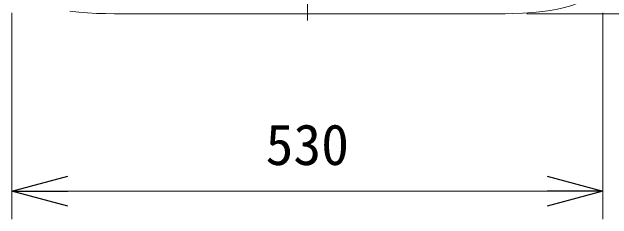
# Model space of a CAD drawing. Units: millimetres, scale not verified. Extents: x -63 to 62, y -56 to 57.
# Drawn here: x -43.4 to -16.48, y -1.98 to 7.31 of the extents above; entities that cross this region are included whole.
import ezdxf
from ezdxf.enums import TextEntityAlignment as Align

# ---------------------------------------------------------------- set-up
doc = ezdxf.new("R2010")
doc.units = ezdxf.units.MM
doc.header["$LTSCALE"] = 0.125
doc.linetypes.add('USER1', pattern=[28.575, 19.05, -3.175, 3.175, -3.175])
doc.layers.add('0-0_0', color=7, linetype='Continuous')
doc.layers.add('0-5_SUNPO', color=3, linetype='Continuous', lineweight=18)
doc.layers.add('0-6_GAIKEI', color=1, linetype='Continuous', lineweight=18)
doc.styles.add('ＭＳ ゴシック', font='')
doc.styles.get('ＭＳ ゴシック').set_extended_font_data('MS Gothic')

# ---------------------------------------------------------------- blocks, each defined once
blk = doc.blocks.new('_Open30')
at = {"layer": '0-0_0'}
blk.add_line((0, 0), (-1, 0), dxfattribs=at)
blk.add_lwpolyline([(-1, 0.26795), (0, 0), (-1, -0.26795)], dxfattribs=at)
blk = doc.blocks.new('D1')
at = {"layer": '0-5_SUNPO'}
for p, q in [((47.6297, 329.5739), (55.8113, 329.5739)), ((54.5613, 323.2239), (54.5613, 327.0739)), ((44.2047, 320.7239), (55.8113, 320.7239))]:
    blk.add_line(p, q, dxfattribs=at)
at = {"layer": '0-5_SUNPO', "xscale": 2.5, "yscale": 2.5}
for p, rotation in [((54.5613, 329.5739), 90), ((54.5613, 320.7239), 270)]:
    blk.add_blockref('_Open30', p, dxfattribs=dict(at, rotation=rotation))
at = {"layer": '0-5_SUNPO', "color": 7, "style": 'ＭＳ ゴシック'}
blk.add_text('177', height=1.833, rotation=90, dxfattribs=at).set_placement((53.9363, 323.2739), align=Align.BOTTOM_LEFT)
blk = doc.blocks.new('D2')
at = {"layer": '0-5_SUNPO'}
blk.add_line((44.2047, 320.7239), (62.4558, 320.7239), dxfattribs=at)
blk = doc.blocks.new('D4')
at = {"layer": '0-5_SUNPO'}
for p, q in [((21.1047, 320.7739), (21.1047, 311.5102)), ((47.6047, 320.7739), (47.6047, 311.5102)), ((45.1047, 312.7602), (23.6047, 312.7602))]:
    blk.add_line(p, q, dxfattribs=at)
at = {"layer": '0-5_SUNPO', "xscale": 2.5, "yscale": 2.5, "rotation": 180}
blk.add_blockref('_Open30', (21.1047, 312.7602), dxfattribs=at)
at = {"layer": '0-5_SUNPO', "xscale": 2.5, "yscale": 2.5}
blk.add_blockref('_Open30', (47.6047, 312.7602), dxfattribs=at)
at = {"layer": '0-5_SUNPO', "color": 7, "style": 'ＭＳ ゴシック'}
blk.add_text('530', height=1.833, dxfattribs=at).set_placement((32.4797, 313.3852), align=Align.BOTTOM_LEFT)

msp = doc.modelspace()

# ---------------------------------------------------------------- linework, layer by layer
at = {"layer": '0-6_GAIKEI', "color": 9, "linetype": 'USER1'}
msp.add_line((-30.1459, 6.9248), (-30.1459, 17.3593), dxfattribs=at)
at = {"layer": '0-6_GAIKEI', "color": 7}
for points in [[(-37.9959, 7.2299), (-22.2958, 7.2299), (-21.9536, 7.2302), (-21.6124, 7.2317), (-21.2718, 7.2356), (-20.9321, 7.2432), (-20.4809, 7.2608), (-20.0326, 7.2899), (-19.5881, 7.334), (-19.2576, 7.3792), (-18.9307, 7.4375), (-18.608, 7.5116), (-18.2899, 7.6061), (-18.0821, 7.6826), (-17.8805, 7.772), (-17.6864, 7.8766), (-17.5475, 7.9663), (-17.4166, 8.0665), (-17.2953, 8.1791), (-17.1853, 8.3058), (-17.1849, 8.3062), (-17.1846, 8.3067)], [(-40.7962, 7.3452), (-40.4046, 7.3021), (-40.0093, 7.272), (-39.6104, 7.2518), (-39.2087, 7.2393), (-38.8053, 7.2328), (-38.4012, 7.2303), (-37.9959, 7.2299)]]:
    msp.add_lwpolyline(points, dxfattribs=at)

# ---------------------------------------------------------------- block references
at = {"layer": '0-5_SUNPO'}
for name in ['D2', 'D1', 'D4']:
    msp.add_blockref(name, (-64.5005, -313.4939), dxfattribs=at)

doc.saveas('drawing.dxf')
